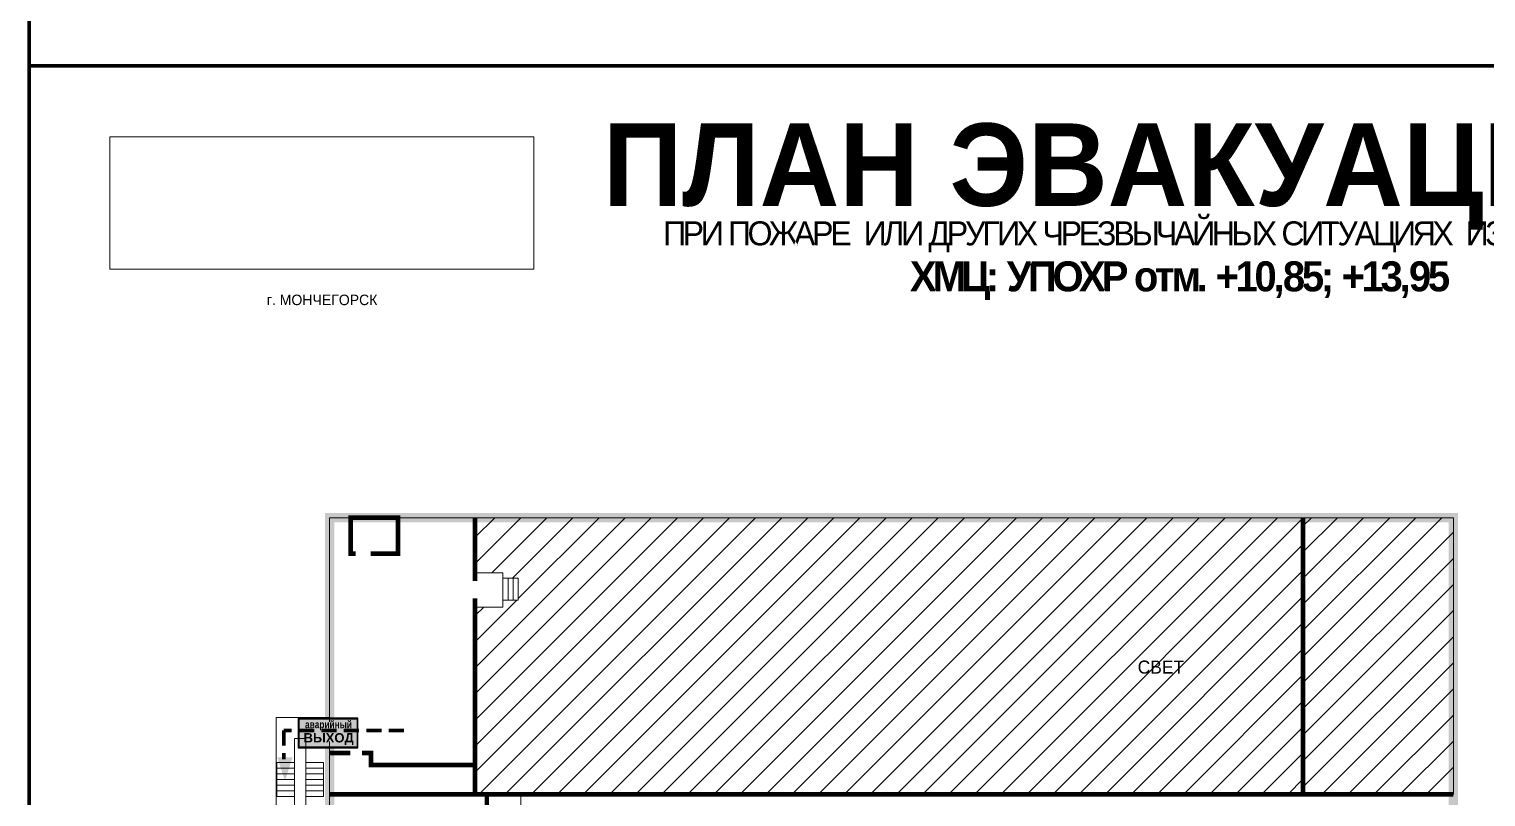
# Model space of a CAD drawing. Header units: millimetres. Extents: x 13114 to 67229, y 22859 to 38520.
# Drawn here: x 23439.1 to 23827.7, y 30700.7 to 30905.4 of the extents above; entities that cross this region are included whole.
import ezdxf

# ---------------------------------------------------------------- set-up
doc = ezdxf.new("R2010")
doc.units = ezdxf.units.MM
doc.linetypes.add('{ Wide Dash }', pattern=[12, 4, -2, 4, -2])
doc.layers.add('План_Штампы', color=7, linetype='Continuous')
doc.styles.add('обычный', font='arial.ttf')
picture_1 = doc.add_image_def('image1.jpg', size_in_pixel=(337, 105))

# ---------------------------------------------------------------- blocks, each defined once
blk = doc.blocks.new('A$C41C009D9')
at = {"true_color": 0xffffff}
blk.add_hatch(color=7, dxfattribs=at).paths.add_polyline_path([(0, 8), (-16, 8), (-16, 0), (0, 0)])
h = blk.add_hatch(color=126)
h.dxf.hatch_style = 1
h.paths.add_polyline_path([(-15.8, 7.8), (-15.8, 0.2), (-0.2, 0.2), (-0.2, 7.8)])
at = {"color": 126}
for points in [[(-16, 0), (0, 0), (0, 8), (-16, 8)], [(-16, 0), (0, 0), (0, 8), (-16, 8)], [(-15.8, 7.8), (-0.2, 7.8), (-0.2, 0.2), (-15.8, 0.2)]]:
    blk.add_lwpolyline(points, close=True, dxfattribs=at)
at = {"color": 7, "true_color": 0xffffff, "insert": (-15.8, 7.3), "char_height": 2.5, "width": 15.5999, "attachment_point": 1, "style": 'обычный'}
blk.add_mtext('\\pi1.6133;{\\fArial|b1|i0|c204|p34;\\H0.8x;\\W0.8;аварийный\\H1.25x;\\W1;\\P\\pi1.2327;ВЫХОД}', dxfattribs=at)

msp = doc.modelspace()

# ---------------------------------------------------------------- hatches: boundary and pattern name
at = {"lineweight": 0}
h = msp.add_hatch(dxfattribs=at)
h.set_pattern_fill('ANSI31', color=256, scale=1.55, angle=180)
h.set_pattern_definition([(225, (56488.7027, 44679.652), (3.47984925, -3.47984925), [])])
h.paths.add_polyline_path([(23558.02, 30775.09), (23558.2, 30760.37), (23565.49, 30760.37), (23565.49, 30758.95), (23569.57, 30758.95), (23569.57, 30753.11), (23565.49, 30753.11), (23565.49, 30751.28), (23558.28, 30751.28), (23558.02, 30701.36), (23778.89, 30701.36), (23778.89, 30775.09)])
h = msp.add_hatch(dxfattribs=at)
h.set_pattern_fill('ANSI31', color=256, scale=1.55)
h.set_pattern_definition([(45, (-19688.4296, 15728.9235), (-3.47984925, 3.47984925), [])])
h.paths.add_polyline_path([(23819.03, 30775.09), (23778.89, 30775.09), (23778.89, 30701.36), (23819.03, 30701.36)])
h.paths.add_polyline_path([(23789.42, 30731.45), (23803.88, 30731.45), (23803.88, 30739.53), (23789.42, 30739.53)], flags=24)

# ---------------------------------------------------------------- linework, layer by layer
at = {"color": 1, "lineweight": 100}
for points in [[(23439.09, 31290.6), (24039.09, 31290.6), (24039.09, 30895.6), (23439.09, 30895.6)], [(23439.09, 30895.6), (24039.09, 30895.6), (24039.09, 30500.6), (23439.09, 30500.6)]]:
    msp.add_lwpolyline(points, close=True, dxfattribs=at)
at = {"lineweight": 0}
for points, const_width in [([(23519.25, 30720.71), (23519.25, 30775.09), (23820.27, 30775.09)], 2.48), ([(23530.21, 30765.49), (23537.49, 30765.49), (23537.49, 30775.09), (23524.86, 30775.09), (23524.86, 30765.49), (23526.17, 30765.49)], 1.24), ([(23558.02, 30758.23), (23558.02, 30775.09)], 1.24), ([(23778.89, 30701.36), (23778.89, 30775.09)], 1.24), ([(23819.03, 30775.09), (23819.03, 30587.12)], 2.48), ([(23558.02, 30701.36), (23558.02, 30753.57)], 1.24), ([(23820.28, 30586.49), (23519.25, 30586.49), (23519.25, 30715.43)], 2.48), ([(23519.25, 30712.36), (23524.79, 30712.36)], 1.24), ([(23558.02, 30709.15), (23530.28, 30709.15), (23530.28, 30712.36), (23527.86, 30712.36)], 1.24), ([(23819.03, 30701.36), (23519.25, 30701.36)], 1.24), ([(23561.18, 30701.36), (23561.18, 30697.27)], 1.24)]:
    msp.add_lwpolyline(points, dxfattribs=dict(at, const_width=const_width))
for points in [[(23519.25, 30720.71), (23519.25, 30775.09), (23819.03, 30775.09)], [(23778.89, 30775.09), (23778.89, 30701.36), (23558.02, 30701.36), (23558.28, 30751.28), (23565.49, 30751.28), (23565.49, 30753.11), (23569.57, 30753.11), (23569.57, 30758.95), (23565.49, 30758.95), (23565.49, 30760.37), (23558.2, 30760.37), (23558.02, 30775.09), (23778.89, 30775.09), (23778.89, 30701.36)], [(23819.03, 30701.36), (23778.89, 30701.36), (23778.89, 30775.09), (23819.03, 30775.09), (23819.03, 30701.36)], [(23565.49, 30758.95), (23565.49, 30760.37), (23558.2, 30760.37)], [(23565.49, 30753.11), (23565.49, 30751.28), (23558.28, 30751.28)], [(23518.94, 30688.44), (23504.97, 30688.44), (23504.97, 30721.81), (23519.15, 30721.81)], [(23512.94, 30709.8), (23512.94, 30716.26), (23509.89, 30716.26), (23509.89, 30695.95), (23512.94, 30695.95), (23512.94, 30702.31)], [(23819.03, 30586.23), (23519.25, 30586.23), (23519.25, 30715.43)], [(23570.21, 30696.31), (23570.21, 30701.53)]]:
    msp.add_lwpolyline(points, dxfattribs=at)
for points in [[(23566.85, 30753.11), (23566.85, 30758.95), (23565.49, 30758.95), (23565.49, 30753.11)], [(23568.21, 30753.11), (23568.21, 30758.95), (23566.85, 30758.95), (23566.85, 30753.11)], [(23569.57, 30753.11), (23569.57, 30758.95), (23568.21, 30758.95), (23568.21, 30753.11)], [(23509.89, 30709.8), (23505.18, 30709.8), (23505.18, 30708.3), (23509.89, 30708.3)], [(23517.65, 30709.8), (23512.94, 30709.8), (23512.94, 30708.3), (23517.65, 30708.3)], [(23509.89, 30708.3), (23505.18, 30708.3), (23505.18, 30706.81), (23509.89, 30706.81)], [(23509.89, 30706.81), (23505.18, 30706.81), (23505.18, 30705.31), (23509.89, 30705.31)], [(23517.65, 30708.3), (23512.94, 30708.3), (23512.94, 30706.81), (23517.65, 30706.81)], [(23517.65, 30706.81), (23512.94, 30706.81), (23512.94, 30705.31), (23517.65, 30705.31)], [(23509.89, 30705.31), (23505.18, 30705.31), (23505.18, 30703.81), (23509.89, 30703.81)], [(23509.89, 30703.81), (23505.18, 30703.81), (23505.18, 30702.31), (23509.89, 30702.31)], [(23509.89, 30702.31), (23505.18, 30702.31), (23505.18, 30700.81), (23509.89, 30700.81)], [(23517.65, 30705.31), (23512.94, 30705.31), (23512.94, 30703.81), (23517.65, 30703.81)], [(23517.65, 30703.81), (23512.94, 30703.81), (23512.94, 30702.31), (23517.65, 30702.31)], [(23517.65, 30702.31), (23512.94, 30702.31), (23512.94, 30700.81), (23517.65, 30700.81)]]:
    msp.add_lwpolyline(points, close=True, dxfattribs=at)
at = {"color": 126, "linetype": '{ Wide Dash }', "lineweight": 100, "true_color": 0x008754}
msp.add_lwpolyline([(23539.08, 30718.34), (23507.02, 30718.34), (23507.02, 30710.73)], dxfattribs=at)
at = {"layer": 'План_Штампы', "color": 126, "true_color": 0x008754}
msp.add_solid([(23505.27, 30711.23), (23509.37, 30711.22), (23507.34, 30704.93)], dxfattribs=at)

# ---------------------------------------------------------------- block references
at = {"xscale": 0.9920000000000002, "yscale": 0.9920000000000002, "zscale": 0.9920000000000002}
msp.add_blockref('A$C41C009D9', (23526.76, 30713.73), dxfattribs=at)

# ---------------------------------------------------------------- texts
at = {"lineweight": 0, "style": 'обычный'}
for s, insert, char_height, width, attachment_point in [('{\\fProxima Nova Rg|b1|i0|c204|p2;ПЛАН ЭВАКУАЦИИ}', (23592.16, 30880.24), 22, 493.8901, 1), ('\\pi-8.4,l8.4,t8.4;{\\fProxima Nova Rg|b0|i0|c204|p2;г. МОНЧЕГОРСК\\H1.1997x; }', (23517.24, 30833.17), 2.8, 126.6484, 5), ('\\pi-10.416,l10.416,t10.416;{\\fProxima Nova Rg|b0|i0|c204|p2;СВЕТ\\H1.1997x; }', (23740.98, 30735.25), 3.472, 157.044, 5)]:
    msp.add_mtext(s, dxfattribs=dict(at, insert=insert, char_height=char_height, width=width, attachment_point=attachment_point))
at = {"color": 0, "lineweight": 0, "insert": (23745.64, 30854.31), "char_height": 8, "width": 449.2158, "attachment_point": 5, "style": 'обычный'}
msp.add_mtext('{\\fArial Black|b1|i0|c204|p34;\\H2x;\\T0.85;  \\fArial Narrow|b0|i0|c204|p34;\\H0.8x;\\W0.9;\\P\\fProxima Nova Rg|b0|i0|c204|p2;\\H0.5x;\\W1;\\C256;ПРИ ПОЖАРЕ  ИЛИ ДРУГИХ ЧРЕЗВЫЧАЙНЫХ СИТУАЦИЯХ  ИЗ ПОМЕЩЕНИЙ \\fProxima Nova Rg|b1|i0|c204|p2;\\H1.25x;\\PХМЦ: УПОХР отм. +10,85; +13,95}', dxfattribs=at)

# ---------------------------------------------------------------- pictures from other files: only their frames are drawn
at = {"color": 7, "lineweight": 0, "true_color": 0xf5f5ff}
image = msp.add_image(picture_1, insert=(23460.58, 30841.41), size_in_units=(113.11, 35.24), dxfattribs=at)
image.dxf.flags = 7

doc.saveas('drawing.dxf')
